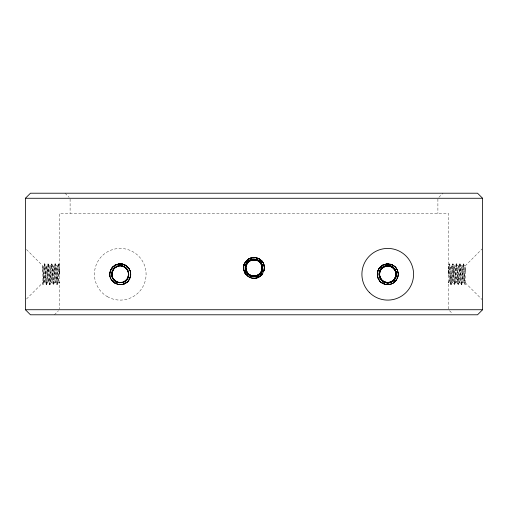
<?xml version="1.0" encoding="UTF-8"?>
<svg xmlns="http://www.w3.org/2000/svg" width="508" height="508" viewBox="0 0 508 508"><rect width="100%" height="100%" fill="white"/><g stroke="black" fill="none" stroke-linecap="round" stroke-linejoin="round"><path stroke-width="0.38" stroke-dasharray="2.54 1.91" d="M246.043 274.637C233.972 256.286 268.262 250.063 263.874 271.056M243.669 266.675C242.278 267.926 248.45 282.651 243.656 269.119C243.072 264.204 246.329 259.251 251.117 257.931C259.423 255.124 267.741 265.132 263.214 272.777M123.546 282.042L121.336 282.905L122.466 282.55C100.286 283.051 118.231 252.559 128.422 272.129C128.638 295.434 97.492 274.269 119.234 265.887C131.426 264.465 131.489 283.547 119.736 282.689C112.693 282.6 109.087 272.872 114.376 268.218C133.287 256.273 132.474 292.818 114.109 280.041C102.705 260.159 139.63 262.877 125.514 280.867C104.362 290.582 110.922 253.486 127.464 269.862C134.918 290.951 99.46 282.061 115.983 266.986C127.914 260.172 134.779 282.296 120.174 282.702C105.531 281.978 112.928 259.969 124.746 267.119C140.678 282.543 105.499 290.633 113.017 269.665L112.338 270.643L112.751 270.408C126.009 253.594 138.328 286.328 116.821 281.972C98.495 267.583 134.48 256.489 127.438 278.702C110.731 294.938 104.54 257.797 125.616 267.741C139.243 285.356 103.543 288.538 113.83 268.796M264.319 269.284L264.357 266.871M264.16 269.926C265.22 265.316 262.509 260.331 258.235 258.42M377.342 274.764C376.669 259.41 401.091 261.43 397.916 276.46C396.723 282.867 388.931 286.645 383.159 283.61C366.433 274.384 389.166 253.105 397.32 270.186C402.031 279.87 388.322 289.75 380.683 281.915C374.212 276.422 377.971 264.649 386.417 263.938C392.982 262.903 399.225 269.246 398.037 275.793C396.837 288.004 377.342 286.791 377.342 274.764C378.371 253.949 409.251 267.252 394.284 282.359C370.935 294.094 373.399 253.098 394.811 266.624C402.965 273.463 394.532 288.125 384.423 284.131C376.218 281.788 374.923 269.469 382.314 265.379C387.775 261.823 395.884 264.858 397.669 271.132C402.228 285.794 378.123 290.087 377.342 274.745M130.505 272.415C124.835 252.444 97.631 272.174 115.716 283.629C136.176 290.589 134.391 257.143 115.379 265.068C95.39 280.384 133.172 296.716 130.175 271.107C126.956 259.093 107.601 263.792 109.963 275.793C110.725 282.283 118.262 286.525 124.206 283.896C145.174 271.088 110.122 250.203 110.084 276.447C112.833 290.176 134.271 284.874 130.27 271.418C117.97 248.418 96.711 283.058 121.272 284.626C127.762 284.169 132.442 276.879 130.073 270.789C126.587 259.232 107.594 263.817 109.963 275.793M264.008 270.796C267.646 249.257 232.937 257.359 246.64 275.292M128.683 273.71C126.2 294.583 99.092 273.799 118.618 265.982C139.922 265.868 122.079 295.567 112.179 276.701C110.001 255.505 141.287 270.396 123.463 282.073C104.527 286.633 111.944 256.051 126.689 268.796A8.439 8.439 0 0 1 122.46 282.41C104.197 285.255 113.17 256.064 126.689 268.796M128.867 280.118C138.341 265.151 111.15 256.286 109.861 273.806C110.306 259.785 132.309 261.544 130.607 275.419M243.707 266.382L244.119 271.202L245.897 274.352M264.281 269.577L263.925 264.782L262.922 262.572L259.537 259.118L261.436 260.648L263.919 264.77L264.382 267.17L263.779 271.336M448.532 273.806L449.339 263.906L450.748 266.433L452.177 282.499L453.352 282.639L454.781 266.776L456.501 263.862L457.911 266.891L459.213 282.264L459.34 282.664L460.381 282.702L461.95 266.344L463.245 263.874L464.814 265.951L465.201 267.386M245.72 274.123C240.354 267.818 245.878 257.054 254.102 257.524C266.046 257.023 268.141 276.231 256.153 278.06M244.989 273.145L244.031 270.916L243.757 266.09M111.138 279.279C105.594 270.212 118.142 258.947 126.524 265.951C135.63 272.142 128.079 287.68 117.577 284.321C124.974 286.582 132.671 278.809 130.27 271.418M109.861 274.777C109.258 267.335 117.799 261.499 124.511 264.763M59.468 269.773L58.426 282.359L56.871 284.651L55.429 281.781L54 265.9L52.959 265.824L51.498 263.862L50.222 266.148L48.66 282.664L47.485 282.442L46.184 267.221L44.755 263.874L43.186 265.951L42.799 267.386M264.401 267.462C264.516 276.174 264.592 260.464 261.645 260.864C259.004 258 254.775 256.896 251.047 257.95C243.789 259.772 241.103 269.964 246.513 275.082M448.532 268.681L448.913 264.395L449.339 263.906M377.368 273.399C377.819 260.947 398.145 261.201 398.139 273.806C396.767 256.235 370.116 265.201 378.955 279.851M264.166 270.161C267.1 259.302 250.698 252.59 245.18 262.401C242.519 268.243 245.383 261.131 246.64 260.566C248.387 258.839 250.711 257.842 253.13 257.556C258.058 257.099 262.954 260.572 264.096 265.405C264.662 278.778 265.119 259.721 260.039 259.455M263.957 270.77C267.538 249.625 233.832 256.991 246.234 274.866M264.147 270.243C266.129 262.731 258.064 255.372 250.768 258.039M243.592 267.938C243.065 256.75 260.585 253.594 263.823 264.49M377.73 271.418C375.329 278.809 383.026 286.582 390.423 284.321C383.14 286.525 375.52 279.076 377.641 271.742M43.059 266.503L42.799 268.796L43.707 280.93L43.967 282.537L45.009 282.677L46.571 266.687L47.917 263.9C51.949 268.726 49.282 276.708 51.13 282.683L52.305 282.391L53.607 267.119L55.08 263.862L56.731 266.579L58.166 282.575L59.468 282.55M130.562 275.768C129.559 286.474 112.7 287.674 110.249 277.114M243.948 265.227L243.808 270.046L245.853 274.409C238.29 265.862 250.374 252.66 259.55 259.124M59.207 273.425L59.468 271.659M130.658 274.764C130.639 286.912 111.169 287.871 109.963 275.781M264.198 269.615C265.506 263.468 260.02 257.27 253.79 257.524M59.468 273.806L59.468 270.288M465.201 269.665L464.16 281.94L463.899 282.702L462.991 282.677L461.429 266.687L460.083 263.9C456.051 268.726 458.718 276.708 456.87 282.683L455.695 282.391L454.393 267.119L452.92 263.862L451.269 266.579L449.834 282.575L448.532 282.55M456.082 264.052L454.419 284.671L456.089 281.972L457.651 265.836L458.559 265.843L458.819 266.465L460.121 281.896L461.455 284.626C465.493 279.8 462.82 271.805 464.68 265.836L465.201 265.887L482.054 248.971M54.953 264.046L53.289 284.671L54.908 282.226L56.471 265.83L57.645 266.224L58.82 280.416L59.468 283.14M264.147 269.907C265.024 266.325 263.468 262.446 260.782 260.033M397.662 277.419C401.974 264.49 381.368 258.07 377.723 271.431M26.486 249.517L42.799 265.887L42.945 284.671L44.361 281.692L45.663 266.306L45.79 265.875L46.831 265.824L48.4 282.143L49.708 284.651C51.752 278.587 50.336 270.529 51.791 263.862M44.329 263.989L42.945 284.671L44.755 263.874L46.418 284.588L47.879 281.896L49.181 266.465L49.441 265.843L50.349 265.836L51.911 281.972L53.289 284.671L51.626 264.052L49.708 284.651L48.044 263.944L46.253 284.62L44.882 282.289L43.58 266.935L43.32 265.836L42.799 265.887M448.532 269.773L449.44 281.603L450.837 284.651C452.882 278.594 451.466 270.529 452.92 263.862M248.564 259.055C242.964 262.299 241.903 270.923 246.717 275.292L244.316 271.742L243.637 266.967L244.316 271.742L245.51 273.952L243.694 269.411M244.138 264.592L243.637 266.986L244.348 271.818M459.664 263.944L458 284.651L459.6 282.143L461.169 265.824L462.21 265.875L462.337 266.306L463.639 281.692L465.201 284.632L465.201 265.887M59.468 264.801L58.953 263.906C56.871 269.85 58.299 278.009 56.871 284.651M461.874 284.588L463.537 263.881M59.468 282.042L59.468 282.905M50.127 284.537L51.391 282.073L52.959 265.824L54.521 282.175L54.648 282.639L55.823 282.499L57.252 266.433L58.534 263.938M48.209 263.906L46.8 283.134L46.253 284.62M243.751 266.103C244.691 260.375 250.876 256.337 256.508 257.829M397.167 278.676L397.916 276.46M448.532 264.801L449.174 263.938L450.837 284.651L452.755 264.052L454.419 284.671L453.092 282.226L451.529 265.83L450.355 266.224L449.18 280.416L448.532 283.14M244.234 264.331L246.92 260.306M110.153 271.767L110.973 269.558M377.641 271.755C380.009 259.937 399.301 262.611 398.139 274.777C398.107 286.963 378.593 287.807 377.438 275.768M264.084 270.516L263.43 272.212L263.919 271.082M243.942 265.24C245.37 259.607 251.873 256.115 257.359 258.077M244.348 264.039L247.136 260.109M448.532 282.905L448.532 282.042M259.798 259.283L255.264 257.6L250.469 258.14L248.298 259.22L244.996 262.712L243.605 267.329L243.757 269.773L245.681 274.193L243.751 269.754M244.996 262.712L244.031 264.941L243.757 269.773M129.692 278.663C128.029 282.2 124.231 284.664 120.263 284.671L122.93 284.328L127.076 282.13M244.138 264.611L246.691 260.521L248.622 259.017M130.08 277.717C124.79 292.36 103.162 280.899 111.658 268.395C116.122 261.163 128.34 263.182 130.277 271.431M245.307 262.211C243.072 265.646 243.091 270.281 245.339 273.71M42.799 270.643L42.799 269.665M128.67 280.391L129.832 278.346M378.174 270.161C381.203 262.236 393.497 261.842 397.027 269.558M451.256 284.537L452.571 281.781L453.873 266.37L454 265.9L455.041 265.824L456.609 282.073L458 284.651M396.691 279.584C393.135 286.074 382.734 286.296 378.949 279.838M245.866 261.436L243.808 265.817L243.948 270.637M396.856 279.292L393.732 282.778M255.861 278.117L259.785 276.587L262.706 273.545L261.226 275.425L257.073 277.876L259.296 276.892M244.983 262.725L248.298 259.22L246.45 260.769M261.436 275.215C249.136 283.083 263.309 275.082 262.915 273.31M245.294 262.223L248.818 258.902M111.652 268.408L113.201 266.611M262.592 273.806L259.036 277.038L256.794 277.959M261.83 274.79L257.912 277.578M262.014 274.491L258.775 277.178L256.508 278.035M262.426 274.047L260.775 275.831L257.073 277.819L260.318 276.206L262.071 274.504L260.331 276.193L255.93 278.162M261.633 275.012L257.632 277.685M395.923 280.695L392.297 283.623M26.524 298.977L42.799 282.702M54.4 314.789L58.458 310.737M438.906 197.263L442.957 193.211M245.853 261.449C251.676 253.34 265.881 259.08 264.351 269.005M261.214 275.431L259.283 276.898M112.268 267.589C116.872 261.715 127.102 263.207 129.826 270.161M127.317 281.915C123.298 285.769 116.148 285.433 112.509 281.21M128.041 281.178C124.866 284.766 119.266 285.686 115.106 283.312M379.99 267.316L383.8 264.63L388.436 263.881M127.565 281.68C124.162 285.045 118.523 285.598 114.535 282.956M380.441 266.84C383.845 263.481 389.49 262.934 393.478 265.576M246.907 260.312L248.876 258.87M260.998 275.634L257.353 277.73L260.553 276.022L262.249 274.282L258.515 277.311L256.216 278.098M247.123 260.115L249.136 258.731L253.803 257.524M393.452 282.962C390.195 285.109 385.616 285.179 382.289 283.134M381.476 265.951C386.594 261.912 394.894 264.135 397.32 270.186M392.881 283.318C387.35 286.671 379.298 283.362 377.723 277.089M115.1 265.22C118.561 263.277 123.012 263.493 126.263 265.76M250.469 258.14L252.851 257.588M250.819 258.02L255.638 257.651M257.086 277.8L258.248 277.438M257.023 277.819C266.236 272.218 261.156 276.06 255.861 278.174M258.248 258.426L255.93 257.702L251.117 257.931M391.662 283.902C387.991 285.388 383.553 284.543 380.683 281.915M251.035 257.956C255.143 256.705 259.817 258.305 262.369 261.741L259.759 259.258L260.496 259.798M386.417 263.938C391.287 263.296 396.208 266.452 397.669 271.145M252.838 257.588L257.639 258.178M255.556 257.639L257.912 258.286M390.735 264.293L394.799 266.611L396.348 268.408M256.496 257.823L260.794 260.045M114.465 281.762L116.63 282.746M115.703 283.623L112.065 280.683M380.93 282.137L385.058 284.321L387.75 284.671C383.775 284.651 380.009 282.251 378.308 278.663M259.029 258.82L261.004 260.229M127.559 266.84C122.403 261.442 112.363 263.931 110.338 271.113C112.808 261.652 127.698 261.658 130.175 271.107M259.785 259.277L263.061 262.814L264.008 265.068M260.083 259.486L261.874 261.125M465.201 282.702L482.041 299.536M449.542 310.737L452.584 313.779M65.043 193.211L69.094 197.263M245.294 273.634L246.463 275.031M395.294 267.1L396.704 268.967M244.983 273.133L246.437 275.082M379.33 280.391L378.174 278.359M128.022 267.329L129.381 269.253M245.897 274.377L243.942 270.618M244.71 272.631L245.707 274.136L243.878 270.351L243.592 267.919M465.201 270.643L464.941 266.503M378.041 278.047L379.139 280.13M456.209 263.862L457.873 284.537M55.08 263.862L56.744 284.537M50 284.651L48.336 263.944M451.129 284.651L449.466 263.938M44.463 263.881L46.126 284.588M459.791 263.906L461.327 284.131L461.582 284.588L463.245 263.874L465.055 284.671L463.671 263.989M461.747 284.62L460.083 263.9L458.292 284.651L456.501 263.862L455.098 282.372L454.584 284.404L453.047 264.046M58.661 263.906L59.322 271.145M128.657 273.425L127.406 269.773C130.423 274.333 127.762 281.121 122.453 282.416A8.439 8.439 0 0 1 111.951 272.777A8.439 8.439 0 0 1 125.152 267.386M51.918 264.052L53.581 284.671L55.372 263.862L57.163 284.651L58.953 263.906L59.468 268.681M243.605 268.529L244.031 270.916M448.532 270.288L448.678 271.145M448.532 271.659L448.793 273.425M397.847 271.78L398.151 274.098M111.081 275.184L111.373 277.546M264.166 265.69L264.408 268.11M377.33 274.091L377.558 276.435M448.532 308.934L448.532 213.474L59.468 213.474L59.468 308.934M437.896 199.034L437.896 213.474M70.104 199.034L70.104 213.474M264.046 270.447L263.5 272.186L264.039 270.466M107.34 296.64A25.838 25.838 0 0 0 146.094 274.263A25.838 25.838 0 0 0 107.34 251.892A25.838 25.838 0 0 0 107.34 296.64"/><path stroke-width="0.76" d="M250.755 260.14L247.574 262.465L249.104 261.055A8.439 8.439 0 0 1 260.426 262.465L261.918 264.306L261.239 263.334C266.567 271.437 254.635 281.076 248.006 273.875C240.335 266.77 251.917 254.381 259.524 261.55C267.71 268.046 257.105 281.286 248.977 274.714C241.319 269.589 247.974 256.648 256.597 259.899C266.675 262.693 262.071 279.019 252.019 276.136C241.764 274.117 245.11 257.493 255.346 259.601C265.728 260.826 263.658 277.66 253.289 276.339C244.024 276.003 242.97 261.372 252.095 259.709C262.166 256.915 266.624 273.279 256.527 275.984C246.697 279.533 241.002 263.557 250.869 260.096C260.401 255.803 267.291 271.304 257.721 275.507C249.599 279.984 241.167 267.989 248.133 261.868C255.327 254.286 267.576 266.021 260.312 273.533C254.495 280.753 242.145 272.84 246.272 264.541C250.063 254.794 265.843 261.017 261.963 270.726C259.315 279.603 244.9 276.974 245.561 267.735C244.888 278.981 263.43 278.727 262.426 267.487C262.382 257.442 246.113 257.035 245.656 267.075C253.67 244.951 275.399 276.377 251.79 276.079C233.502 267.786 259.798 248.12 262.382 268.23C263.309 257.785 246.272 256.578 245.612 267.017C246.215 256.984 262.49 257.493 262.382 267.545C262.458 257.131 245.497 257.2 245.567 267.595M245.618 267.64C245.408 256.762 263.373 257.41 262.382 268.243M262.382 268.268C262.388 271.761 259.836 274.631 256.794 276.041L257.931 275.704L255.619 276.212A8.439 8.439 0 0 1 245.885 270.256L245.567 268.319C245.574 278.321 261.677 278.905 262.382 268.903C261.709 278.924 245.459 278.314 245.618 268.275C245.485 278.682 262.446 278.708 262.433 268.307C262.439 278.327 246.316 278.905 245.618 268.897M263.182 268.846L262.02 273.418M245.669 266.96C246.19 257.308 261.823 257.315 262.331 266.967M394.17 268.796L395.662 270.643L394.983 269.665C398.939 275.857 392.69 284.613 385.547 282.416A8.439 8.439 0 0 1 381.311 268.796C389.769 259.061 403.066 274.86 392.03 281.534C380.936 287.947 373.45 268.846 385.953 266.014C398.507 263.417 399.599 283.902 386.842 282.658C375.52 281.851 378.339 263.379 389.382 265.982C401.93 268.599 394.78 287.826 383.578 281.603C372.586 275.26 385.102 259.315 393.878 268.465C402.59 277.87 385.623 289.395 380.092 277.832C375.075 268.192 391.255 260.648 395.345 270.713M379.343 273.425L380.594 269.773C377.577 274.333 380.238 281.121 385.547 282.416A8.439 8.439 0 0 0 396.05 272.777A8.439 8.439 0 0 0 382.848 267.386M25.4 198.272L30.467 193.211L477.533 193.211L482.6 198.272L482.6 309.728L477.533 314.789L30.467 314.789L25.4 309.728L25.4 198.272L482.6 198.272M381.311 268.796L384.416 266.503M249.111 261.055C267.259 252.266 265.582 284.867 248.431 274.276C235.706 258.636 267.818 252.762 261.455 271.888C249.168 287.877 236.055 257.981 256.134 259.766C274.091 267.557 249.504 287.509 245.624 268.376M253.098 278.301L256.686 277.99C252.978 278.968 248.73 277.755 246.266 274.79M25.4 309.728L482.6 309.728M385.534 282.55C396.945 285.667 400.272 266.522 388.41 265.849C375.622 264.954 377.273 285.401 389.75 282.461C402.171 279.292 394.17 260.401 383.254 267.119C372.459 274.034 385.997 289.446 394.252 279.635C402.317 269.672 384.613 259.309 379.87 271.215C375.349 283.21 395.415 287.477 396.17 274.682C396.685 261.874 376.301 264.135 379.609 276.517C382.245 287.56 400.018 281.769 395.643 271.291M254.006 278.34L251.327 277.99L247.072 275.698M384.454 282.042L386.321 282.581M245.891 270.275C247.917 278.93 261.893 277.749 262.338 268.859C261.677 279.756 243.846 277.685 245.624 266.916C246.348 256.889 262.617 257.6 262.382 267.646M246.609 272.002L245.662 268.853M369.468 292.532A25.838 25.838 0 0 0 412.699 280.949A25.838 25.838 0 0 0 381.051 249.307A25.838 25.838 0 0 0 369.468 292.532"/></g></svg>
